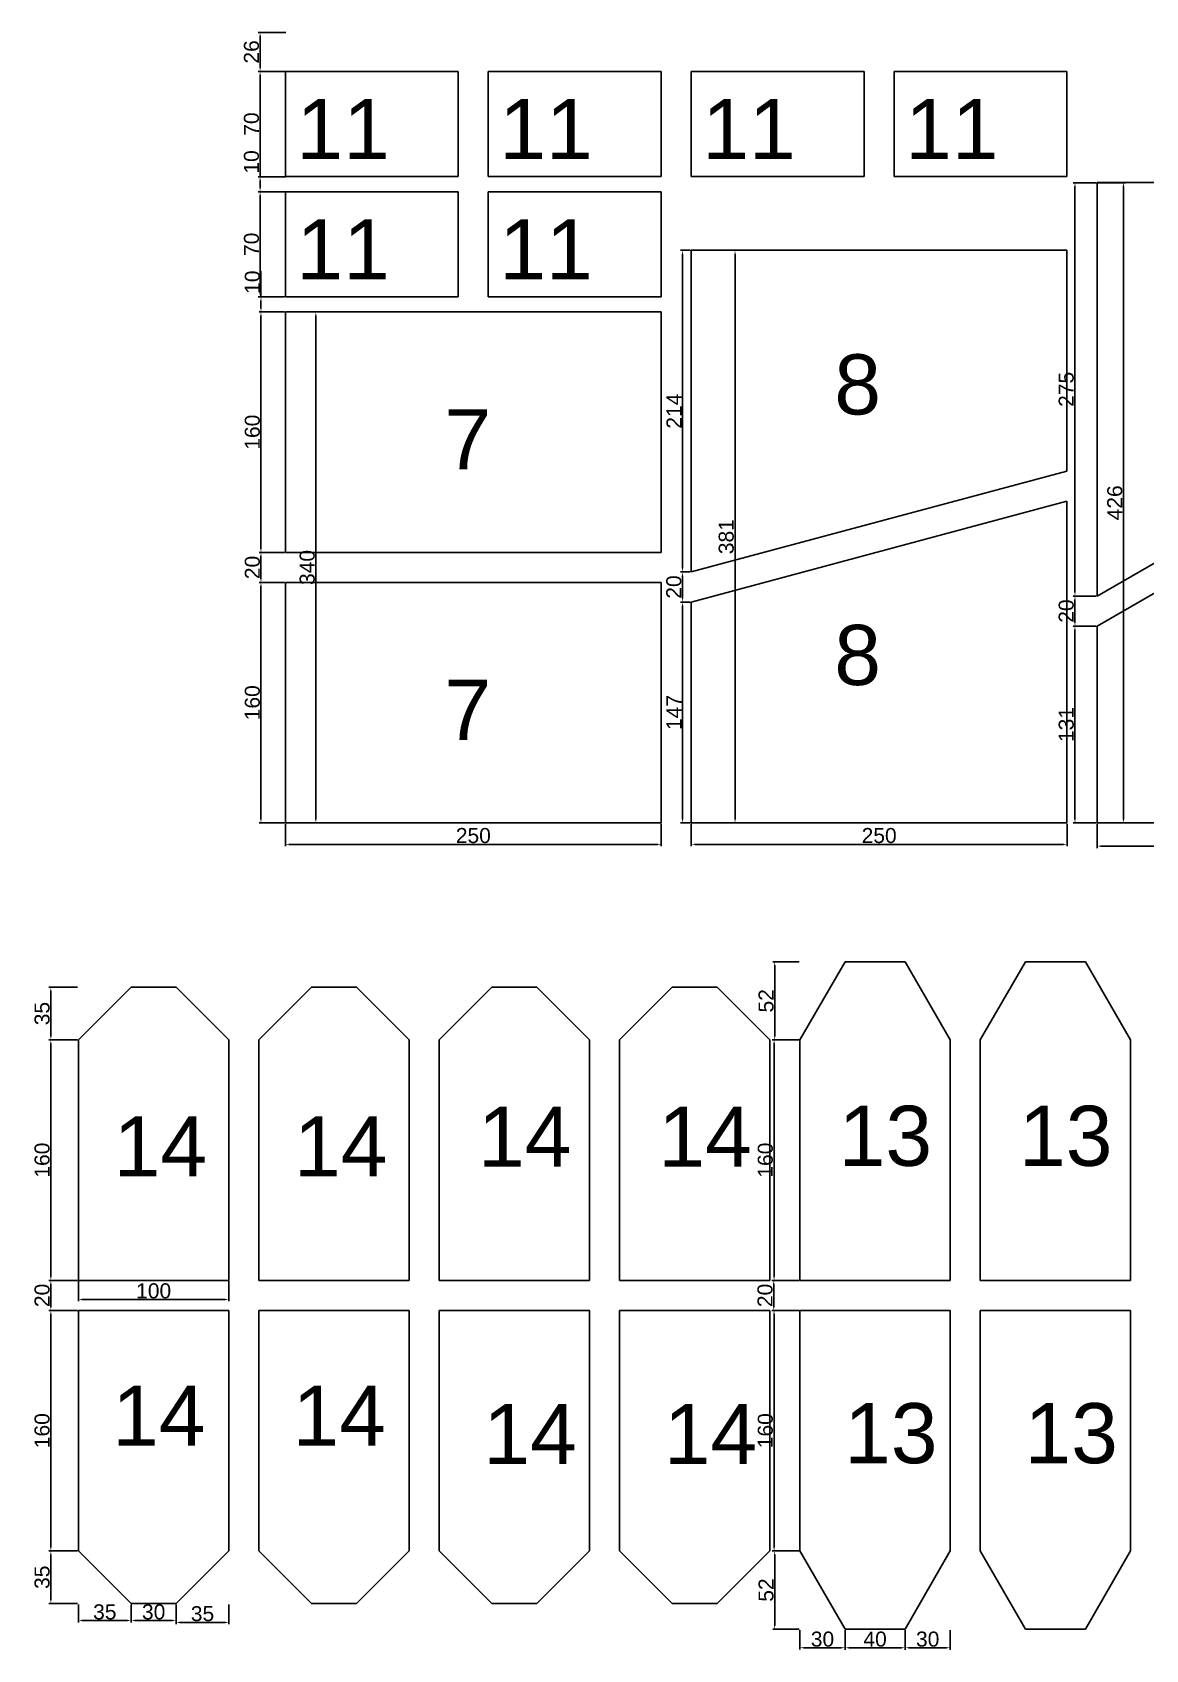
# Model space of a CAD drawing. Header units: millimetres. Extents: x -4275 to 17266, y -15886 to 5463.
# Drawn here: x 6167 to 6907, y -4455 to -3379 of the extents above; entities that cross this region are included whole.
import ezdxf

# ---------------------------------------------------------------- set-up
doc = ezdxf.new("R2010")
doc.units = ezdxf.units.MM
doc.layers.add('尺寸标注', color=6, linetype='Continuous')
doc.layers.add('标号', color=4, linetype='Continuous')
doc.styles.get("Standard").update_dxf_attribs({"font": 'arial.ttf'})
doc.dimstyles.new('ISO-25-JHF', dxfattribs={"dimtxt": 10, "dimasz": 2.5, "dimexe": 1.25, "dimexo": 0.625, "dimtad": 1, "dimtxsty": 'Standard', "dimcen": 2.5, "dimadec": 0, "dimazin": 0, "dimtfac": 1, "dimtmove": 0, "dimatfit": 3, "dimfxl": 1, "dimarcsym": 0})

# ---------------------------------------------------------------- blocks, each defined once
blk = doc.blocks.new('*D167')
at = {"layer": 'Defpoints', "color": 0, "transparency": 16777216}
for p in [(6335.1, -3904.8), (6585.1, -3904.8), (6585.1, -3919)]:
    blk.add_point(p, dxfattribs=at)
at = {"layer": '尺寸标注', "color": 0, "lineweight": -2, "transparency": 16777216}
for p, q in [((6335.1, -3905.4), (6335.1, -3920.2)), ((6585.1, -3905.4), (6585.1, -3920.2)), ((6337.6, -3919), (6582.6, -3919))]:
    blk.add_line(p, q, dxfattribs=at)
at = {"layer": '尺寸标注', "color": 0, "transparency": 16777216}
for points in [[(6337.6, -3918.6), (6337.6, -3919.4), (6335.1, -3919)], [(6582.6, -3918.6), (6582.6, -3919.4), (6585.1, -3919)]]:
    blk.add_solid(points, dxfattribs=at)
at = {"layer": '尺寸标注', "color": 0, "transparency": 16777216, "insert": (6460.1, -3913.2), "char_height": 10, "attachment_point": 5}
blk.add_mtext('250', dxfattribs=at)
blk = doc.blocks.new('*D168')
at = {"layer": 'Defpoints', "color": 0, "transparency": 16777216}
for p in [(6318.8, -3744.8), (6335.1, -3744.8), (6335.1, -3904.8)]:
    blk.add_point(p, dxfattribs=at)
at = {"layer": '尺寸标注', "color": 0, "lineweight": -2, "transparency": 16777216}
for p, q in [((6334.4, -3744.8), (6317.6, -3744.8)), ((6318.8, -3902.3), (6318.8, -3747.3)), ((6334.4, -3904.8), (6317.6, -3904.8))]:
    blk.add_line(p, q, dxfattribs=at)
at = {"layer": '尺寸标注', "color": 0, "transparency": 16777216}
for points in [[(6318.4, -3747.3), (6319.2, -3747.3), (6318.8, -3744.8)], [(6318.4, -3902.3), (6319.2, -3902.3), (6318.8, -3904.8)]]:
    blk.add_solid(points, dxfattribs=at)
at = {"layer": '尺寸标注', "color": 0, "transparency": 16777216, "insert": (6313.1, -3824.8), "char_height": 10, "attachment_point": 5, "rotation": 90}
blk.add_mtext('160', dxfattribs=at)
blk = doc.blocks.new('*D169')
at = {"layer": 'Defpoints', "color": 0, "transparency": 16777216}
for p in [(6318.8, -3724.8), (6335.1, -3724.8), (6335.1, -3744.8)]:
    blk.add_point(p, dxfattribs=at)
at = {"layer": '尺寸标注', "color": 0, "lineweight": -2, "transparency": 16777216}
for p, q in [((6334.4, -3724.8), (6317.6, -3724.8)), ((6318.8, -3742.3), (6318.8, -3727.3)), ((6334.4, -3744.8), (6317.6, -3744.8))]:
    blk.add_line(p, q, dxfattribs=at)
at = {"layer": '尺寸标注', "color": 0, "transparency": 16777216}
for points in [[(6318.4, -3727.3), (6319.2, -3727.3), (6318.8, -3724.8)], [(6318.4, -3742.3), (6319.2, -3742.3), (6318.8, -3744.8)]]:
    blk.add_solid(points, dxfattribs=at)
at = {"layer": '尺寸标注', "color": 0, "transparency": 16777216, "insert": (6313.1, -3734.8), "char_height": 10, "attachment_point": 5, "rotation": 90}
blk.add_mtext('20', dxfattribs=at)
blk = doc.blocks.new('*D170')
at = {"layer": 'Defpoints', "color": 0, "transparency": 16777216}
for p in [(6318.8, -3564.8), (6335.1, -3564.8), (6335.1, -3724.8)]:
    blk.add_point(p, dxfattribs=at)
at = {"layer": '尺寸标注', "color": 0, "lineweight": -2, "transparency": 16777216}
for p, q in [((6334.4, -3564.8), (6317.6, -3564.8)), ((6318.8, -3722.3), (6318.8, -3567.3)), ((6334.4, -3724.8), (6317.6, -3724.8))]:
    blk.add_line(p, q, dxfattribs=at)
at = {"layer": '尺寸标注', "color": 0, "transparency": 16777216}
for points in [[(6318.4, -3567.3), (6319.2, -3567.3), (6318.8, -3564.8)], [(6318.4, -3722.3), (6319.2, -3722.3), (6318.8, -3724.8)]]:
    blk.add_solid(points, dxfattribs=at)
at = {"layer": '尺寸标注', "color": 0, "transparency": 16777216, "insert": (6313.1, -3644.8), "char_height": 10, "attachment_point": 5, "rotation": 90}
blk.add_mtext('160', dxfattribs=at)
blk = doc.blocks.new('*D171')
at = {"layer": 'Defpoints', "color": 0, "transparency": 16777216}
for p in [(6605.1, -3904.8), (6855.1, -3904.8), (6855.1, -3919)]:
    blk.add_point(p, dxfattribs=at)
at = {"layer": '尺寸标注', "color": 0, "lineweight": -2, "transparency": 16777216}
for p, q in [((6605.1, -3905.4), (6605.1, -3920.2)), ((6855.1, -3905.4), (6855.1, -3920.2)), ((6607.6, -3919), (6852.6, -3919))]:
    blk.add_line(p, q, dxfattribs=at)
at = {"layer": '尺寸标注', "color": 0, "transparency": 16777216}
for points in [[(6607.6, -3918.6), (6607.6, -3919.4), (6605.1, -3919)], [(6852.6, -3918.6), (6852.6, -3919.4), (6855.1, -3919)]]:
    blk.add_solid(points, dxfattribs=at)
at = {"layer": '尺寸标注', "color": 0, "transparency": 16777216, "insert": (6730.1, -3913.2), "char_height": 10, "attachment_point": 5}
blk.add_mtext('250', dxfattribs=at)
blk = doc.blocks.new('*D172')
at = {"layer": 'Defpoints', "color": 0, "transparency": 16777216}
for p in [(6599.2, -3757.8), (6605.1, -3757.8), (6605.1, -3904.8)]:
    blk.add_point(p, dxfattribs=at)
at = {"layer": '尺寸标注', "color": 0, "lineweight": -2, "transparency": 16777216}
for p, q in [((6604.4, -3757.8), (6598, -3757.8)), ((6599.2, -3902.3), (6599.2, -3760.3)), ((6604.4, -3904.8), (6598, -3904.8))]:
    blk.add_line(p, q, dxfattribs=at)
at = {"layer": '尺寸标注', "color": 0, "transparency": 16777216}
for points in [[(6598.8, -3760.3), (6599.6, -3760.3), (6599.2, -3757.8)], [(6598.8, -3902.3), (6599.6, -3902.3), (6599.2, -3904.8)]]:
    blk.add_solid(points, dxfattribs=at)
at = {"layer": '尺寸标注', "color": 0, "transparency": 16777216, "insert": (6593.6, -3831.3), "char_height": 10, "attachment_point": 5, "rotation": 90}
blk.add_mtext('147', dxfattribs=at)
blk = doc.blocks.new('*D173')
at = {"layer": 'Defpoints', "color": 0, "transparency": 16777216}
for p in [(6599.2, -3737.8), (6605.1, -3737.8), (6605.1, -3757.8)]:
    blk.add_point(p, dxfattribs=at)
at = {"layer": '尺寸标注', "color": 0, "lineweight": -2, "transparency": 16777216}
for p, q in [((6604.4, -3737.8), (6598, -3737.8)), ((6599.2, -3755.3), (6599.2, -3740.3)), ((6604.4, -3757.8), (6598, -3757.8))]:
    blk.add_line(p, q, dxfattribs=at)
at = {"layer": '尺寸标注', "color": 0, "transparency": 16777216}
for points in [[(6598.8, -3740.3), (6599.6, -3740.3), (6599.2, -3737.8)], [(6598.8, -3755.3), (6599.6, -3755.3), (6599.2, -3757.8)]]:
    blk.add_solid(points, dxfattribs=at)
at = {"layer": '尺寸标注', "color": 0, "transparency": 16777216, "insert": (6593.5, -3747.8), "char_height": 10, "attachment_point": 5, "rotation": 90}
blk.add_mtext('20', dxfattribs=at)
blk = doc.blocks.new('*D174')
at = {"layer": 'Defpoints', "color": 0, "transparency": 16777216}
for p in [(6599.2, -3523.8), (6605.1, -3523.8), (6605.1, -3737.8)]:
    blk.add_point(p, dxfattribs=at)
at = {"layer": '尺寸标注', "color": 0, "lineweight": -2, "transparency": 16777216}
for p, q in [((6604.4, -3523.8), (6598, -3523.8)), ((6599.2, -3735.3), (6599.2, -3526.3)), ((6604.4, -3737.8), (6598, -3737.8))]:
    blk.add_line(p, q, dxfattribs=at)
at = {"layer": '尺寸标注', "color": 0, "transparency": 16777216}
for points in [[(6598.8, -3526.3), (6599.6, -3526.3), (6599.2, -3523.8)], [(6598.8, -3735.3), (6599.6, -3735.3), (6599.2, -3737.8)]]:
    blk.add_solid(points, dxfattribs=at)
at = {"layer": '尺寸标注', "color": 0, "transparency": 16777216, "insert": (6593.6, -3630.8), "char_height": 10, "attachment_point": 5, "rotation": 90}
blk.add_mtext('214', dxfattribs=at)
blk = doc.blocks.new('*D175')
at = {"layer": 'Defpoints', "color": 0, "transparency": 16777216}
for p in [(6875.1, -3904.8), (7125.1, -3904.8), (6875.1, -3920.2)]:
    blk.add_point(p, dxfattribs=at)
at = {"layer": '尺寸标注', "color": 0, "lineweight": -2, "transparency": 16777216}
for p, q in [((6875.1, -3905.4), (6875.1, -3921.5)), ((7125.1, -3905.4), (7125.1, -3921.5)), ((7122.6, -3920.2), (6877.6, -3920.2))]:
    blk.add_line(p, q, dxfattribs=at)
at = {"layer": '尺寸标注', "color": 0, "transparency": 16777216}
for points in [[(6877.6, -3919.8), (6877.6, -3920.6), (6875.1, -3920.2)], [(7122.6, -3919.8), (7122.6, -3920.6), (7125.1, -3920.2)]]:
    blk.add_solid(points, dxfattribs=at)
at = {"layer": '尺寸标注', "color": 0, "transparency": 16777216, "insert": (7000.1, -3914.5), "char_height": 10, "attachment_point": 5}
blk.add_mtext('250', dxfattribs=at)
blk = doc.blocks.new('*D176')
at = {"layer": 'Defpoints', "color": 0, "transparency": 16777216}
for p in [(6860.4, -3773.8), (6875.1, -3773.8), (6875.1, -3904.8)]:
    blk.add_point(p, dxfattribs=at)
at = {"layer": '尺寸标注', "color": 0, "lineweight": -2, "transparency": 16777216}
for p, q in [((6874.4, -3773.8), (6859.1, -3773.8)), ((6860.4, -3902.3), (6860.4, -3776.3)), ((6874.4, -3904.8), (6859.1, -3904.8))]:
    blk.add_line(p, q, dxfattribs=at)
at = {"layer": '尺寸标注', "color": 0, "transparency": 16777216}
for points in [[(6860, -3776.3), (6860.8, -3776.3), (6860.4, -3773.8)], [(6860, -3902.3), (6860.8, -3902.3), (6860.4, -3904.8)]]:
    blk.add_solid(points, dxfattribs=at)
at = {"layer": '尺寸标注', "color": 0, "transparency": 16777216, "insert": (6854.6, -3839.3), "char_height": 10, "attachment_point": 5, "rotation": 90}
blk.add_mtext('131', dxfattribs=at)
blk = doc.blocks.new('*D177')
at = {"layer": 'Defpoints', "color": 0, "transparency": 16777216}
for p in [(6860.4, -3753.8), (6875.1, -3753.8), (6875.1, -3773.8)]:
    blk.add_point(p, dxfattribs=at)
at = {"layer": '尺寸标注', "color": 0, "lineweight": -2, "transparency": 16777216}
for p, q in [((6874.4, -3753.8), (6859.1, -3753.8)), ((6860.4, -3771.3), (6860.4, -3756.3)), ((6874.4, -3773.8), (6859.1, -3773.8))]:
    blk.add_line(p, q, dxfattribs=at)
at = {"layer": '尺寸标注', "color": 0, "transparency": 16777216}
for points in [[(6860, -3756.3), (6860.8, -3756.3), (6860.4, -3753.8)], [(6860, -3771.3), (6860.8, -3771.3), (6860.4, -3773.8)]]:
    blk.add_solid(points, dxfattribs=at)
at = {"layer": '尺寸标注', "color": 0, "transparency": 16777216, "insert": (6854.6, -3763.8), "char_height": 10, "attachment_point": 5, "rotation": 90}
blk.add_mtext('20', dxfattribs=at)
blk = doc.blocks.new('*D178')
at = {"layer": 'Defpoints', "color": 0, "transparency": 16777216}
for p in [(6860.4, -3478.8), (6875.1, -3478.8), (6875.1, -3753.8)]:
    blk.add_point(p, dxfattribs=at)
at = {"layer": '尺寸标注', "color": 0, "lineweight": -2, "transparency": 16777216}
for p, q in [((6874.4, -3478.8), (6859.1, -3478.8)), ((6860.4, -3751.3), (6860.4, -3481.3)), ((6874.4, -3753.8), (6859.1, -3753.8))]:
    blk.add_line(p, q, dxfattribs=at)
at = {"layer": '尺寸标注', "color": 0, "transparency": 16777216}
for points in [[(6860, -3481.3), (6860.8, -3481.3), (6860.4, -3478.8)], [(6860, -3751.3), (6860.8, -3751.3), (6860.4, -3753.8)]]:
    blk.add_solid(points, dxfattribs=at)
at = {"layer": '尺寸标注', "color": 0, "transparency": 16777216, "insert": (6854.6, -3616.3), "char_height": 10, "attachment_point": 5, "rotation": 90}
blk.add_mtext('275', dxfattribs=at)
blk = doc.blocks.new('*D183')
at = {"layer": 'Defpoints', "color": 0, "transparency": 16777216}
for p in [(6197.4, -4209.1), (6297.4, -4209.1), (6197.4, -4221.8)]:
    blk.add_point(p, dxfattribs=at)
at = {"layer": '尺寸标注', "color": 0, "lineweight": -2, "transparency": 16777216}
for p, q in [((6197.4, -4209.7), (6197.4, -4223)), ((6297.4, -4209.7), (6297.4, -4223)), ((6294.9, -4221.8), (6199.9, -4221.8))]:
    blk.add_line(p, q, dxfattribs=at)
at = {"layer": '尺寸标注', "color": 0, "transparency": 16777216}
for points in [[(6199.9, -4221.4), (6199.9, -4222.2), (6197.4, -4221.8)], [(6294.9, -4221.4), (6294.9, -4222.2), (6297.4, -4221.8)]]:
    blk.add_solid(points, dxfattribs=at)
at = {"layer": '尺寸标注', "color": 0, "transparency": 16777216, "insert": (6247.4, -4216.1), "char_height": 10, "attachment_point": 5}
blk.add_mtext('100', dxfattribs=at)
blk = doc.blocks.new('*D184')
at = {"layer": 'Defpoints', "color": 0, "transparency": 16777216}
for p in [(6179, -4049.1), (6197.4, -4049.1), (6197.4, -4209.1)]:
    blk.add_point(p, dxfattribs=at)
at = {"layer": '尺寸标注', "color": 0, "lineweight": -2, "transparency": 16777216}
for p, q in [((6196.8, -4049.1), (6177.7, -4049.1)), ((6179, -4206.6), (6179, -4051.6)), ((6196.8, -4209.1), (6177.7, -4209.1))]:
    blk.add_line(p, q, dxfattribs=at)
at = {"layer": '尺寸标注', "color": 0, "transparency": 16777216}
for points in [[(6178.6, -4051.6), (6179.4, -4051.6), (6179, -4049.1)], [(6178.6, -4206.6), (6179.4, -4206.6), (6179, -4209.1)]]:
    blk.add_solid(points, dxfattribs=at)
at = {"layer": '尺寸标注', "color": 0, "transparency": 16777216, "insert": (6173.2, -4129.1), "char_height": 10, "attachment_point": 5, "rotation": 90}
blk.add_mtext('160', dxfattribs=at)
blk = doc.blocks.new('*D140')
at = {"layer": 'Defpoints', "color": 0, "transparency": 16777216}
for p in [(6179, -4014.1), (6197.4, -4014.1), (6197.4, -4049.1)]:
    blk.add_point(p, dxfattribs=at)
at = {"layer": '尺寸标注', "color": 0, "lineweight": -2, "transparency": 16777216}
for p, q in [((6196.8, -4014.1), (6177.7, -4014.1)), ((6179, -4046.6), (6179, -4016.6)), ((6196.8, -4049.1), (6177.7, -4049.1))]:
    blk.add_line(p, q, dxfattribs=at)
at = {"layer": '尺寸标注', "color": 0, "transparency": 16777216}
for points in [[(6178.6, -4016.6), (6179.4, -4016.6), (6179, -4014.1)], [(6178.6, -4046.6), (6179.4, -4046.6), (6179, -4049.1)]]:
    blk.add_solid(points, dxfattribs=at)
at = {"layer": '尺寸标注', "color": 0, "transparency": 16777216, "insert": (6173.2, -4031.6), "char_height": 10, "attachment_point": 5, "rotation": 90}
blk.add_mtext('35', dxfattribs=at)
blk = doc.blocks.new('*D185')
at = {"layer": 'Defpoints', "color": 0, "transparency": 16777216}
for p in [(6660.2, -4049.1), (6677.4, -4049.1), (6677.4, -4209.1)]:
    blk.add_point(p, dxfattribs=at)
at = {"layer": '尺寸标注', "color": 0, "lineweight": -2, "transparency": 16777216}
for p, q in [((6676.8, -4049.1), (6658.9, -4049.1)), ((6660.2, -4206.6), (6660.2, -4051.6)), ((6676.8, -4209.1), (6658.9, -4209.1))]:
    blk.add_line(p, q, dxfattribs=at)
at = {"layer": '尺寸标注', "color": 0, "transparency": 16777216}
for points in [[(6659.7, -4051.6), (6660.6, -4051.6), (6660.2, -4049.1)], [(6659.7, -4206.6), (6660.6, -4206.6), (6660.2, -4209.1)]]:
    blk.add_solid(points, dxfattribs=at)
at = {"layer": '尺寸标注', "color": 0, "transparency": 16777216, "insert": (6654.4, -4129.1), "char_height": 10, "attachment_point": 5, "rotation": 90}
blk.add_mtext('160', dxfattribs=at)
blk = doc.blocks.new('*D141')
at = {"layer": 'Defpoints', "color": 0, "transparency": 16777216}
for p in [(6660.6, -3997.1), (6677.4, -3997.1), (6677.4, -4049.1)]:
    blk.add_point(p, dxfattribs=at)
at = {"layer": '尺寸标注', "color": 0, "lineweight": -2, "transparency": 16777216}
for p, q in [((6676.8, -3997.1), (6659.3, -3997.1)), ((6660.6, -4046.6), (6660.6, -3999.6)), ((6676.8, -4049.1), (6659.3, -4049.1))]:
    blk.add_line(p, q, dxfattribs=at)
at = {"layer": '尺寸标注', "color": 0, "transparency": 16777216}
for points in [[(6660.2, -3999.6), (6661, -3999.6), (6660.6, -3997.1)], [(6660.2, -4046.6), (6661, -4046.6), (6660.6, -4049.1)]]:
    blk.add_solid(points, dxfattribs=at)
at = {"layer": '尺寸标注', "color": 0, "transparency": 16777216, "insert": (6654.9, -4023.1), "char_height": 10, "attachment_point": 5, "rotation": 90}
blk.add_mtext('52', dxfattribs=at)
blk = doc.blocks.new('*D187')
at = {"layer": 'Defpoints', "color": 0, "transparency": 16777216}
for p in [(6197.4, -4229.1), (6179, -4389.1), (6197.4, -4389.1)]:
    blk.add_point(p, dxfattribs=at)
at = {"layer": '尺寸标注', "color": 0, "lineweight": -2, "transparency": 16777216}
for p, q in [((6196.8, -4229.1), (6177.7, -4229.1)), ((6179, -4231.6), (6179, -4386.6)), ((6196.8, -4389.1), (6177.7, -4389.1))]:
    blk.add_line(p, q, dxfattribs=at)
at = {"layer": '尺寸标注', "color": 0, "transparency": 16777216}
for points in [[(6178.6, -4231.6), (6179.4, -4231.6), (6179, -4229.1)], [(6178.6, -4386.6), (6179.4, -4386.6), (6179, -4389.1)]]:
    blk.add_solid(points, dxfattribs=at)
at = {"layer": '尺寸标注', "color": 0, "transparency": 16777216, "insert": (6173.2, -4309.1), "char_height": 10, "attachment_point": 5, "rotation": 90}
blk.add_mtext('160', dxfattribs=at)
blk = doc.blocks.new('*D143')
at = {"layer": 'Defpoints', "color": 0, "transparency": 16777216}
for p in [(6197.4, -4389.1), (6179, -4424.1), (6197.4, -4424.1)]:
    blk.add_point(p, dxfattribs=at)
at = {"layer": '尺寸标注', "color": 0, "lineweight": -2, "transparency": 16777216}
for p, q in [((6196.8, -4389.1), (6177.7, -4389.1)), ((6179, -4391.6), (6179, -4421.6)), ((6196.8, -4424.1), (6177.7, -4424.1))]:
    blk.add_line(p, q, dxfattribs=at)
at = {"layer": '尺寸标注', "color": 0, "transparency": 16777216}
for points in [[(6178.6, -4391.6), (6179.4, -4391.6), (6179, -4389.1)], [(6178.6, -4421.6), (6179.4, -4421.6), (6179, -4424.1)]]:
    blk.add_solid(points, dxfattribs=at)
at = {"layer": '尺寸标注', "color": 0, "transparency": 16777216, "insert": (6173.2, -4406.6), "char_height": 10, "attachment_point": 5, "rotation": 90}
blk.add_mtext('35', dxfattribs=at)
blk = doc.blocks.new('*D188')
at = {"layer": 'Defpoints', "color": 0, "transparency": 16777216}
for p in [(6197.4, -4424.1), (6232.4, -4424.1), (6232.4, -4435.4)]:
    blk.add_point(p, dxfattribs=at)
at = {"layer": '尺寸标注', "color": 0, "lineweight": -2, "transparency": 16777216}
for p, q in [((6197.4, -4424.7), (6197.4, -4436.7)), ((6232.4, -4424.7), (6232.4, -4436.7)), ((6199.9, -4435.4), (6229.9, -4435.4))]:
    blk.add_line(p, q, dxfattribs=at)
at = {"layer": '尺寸标注', "color": 0, "transparency": 16777216}
for points in [[(6199.9, -4435), (6199.9, -4435.8), (6197.4, -4435.4)], [(6229.9, -4435), (6229.9, -4435.8), (6232.4, -4435.4)]]:
    blk.add_solid(points, dxfattribs=at)
at = {"layer": '尺寸标注', "color": 0, "transparency": 16777216, "insert": (6214.9, -4429.7), "char_height": 10, "attachment_point": 5}
blk.add_mtext('35', dxfattribs=at)
blk = doc.blocks.new('*D189')
at = {"layer": 'Defpoints', "color": 0, "transparency": 16777216}
for p in [(6232.4, -4424.1), (6262.4, -4424.1), (6262.4, -4435.4)]:
    blk.add_point(p, dxfattribs=at)
at = {"layer": '尺寸标注', "color": 0, "lineweight": -2, "transparency": 16777216}
for p, q in [((6232.4, -4424.7), (6232.4, -4436.7)), ((6262.4, -4424.7), (6262.4, -4436.7)), ((6234.9, -4435.4), (6259.9, -4435.4))]:
    blk.add_line(p, q, dxfattribs=at)
at = {"layer": '尺寸标注', "color": 0, "transparency": 16777216}
for points in [[(6234.9, -4435), (6234.9, -4435.8), (6232.4, -4435.4)], [(6259.9, -4435), (6259.9, -4435.8), (6262.4, -4435.4)]]:
    blk.add_solid(points, dxfattribs=at)
at = {"layer": '尺寸标注', "color": 0, "transparency": 16777216, "insert": (6247.4, -4429.7), "char_height": 10, "attachment_point": 5}
blk.add_mtext('30', dxfattribs=at)
blk = doc.blocks.new('*D144')
at = {"layer": 'Defpoints', "color": 0, "transparency": 16777216}
for p in [(6262.4, -4424.1), (6297.4, -4424.1), (6297.4, -4436.7)]:
    blk.add_point(p, dxfattribs=at)
at = {"layer": '尺寸标注', "color": 0, "lineweight": -2, "transparency": 16777216}
for p, q in [((6262.4, -4424.7), (6262.4, -4437.9)), ((6297.4, -4424.7), (6297.4, -4437.9)), ((6264.9, -4436.7), (6294.9, -4436.7))]:
    blk.add_line(p, q, dxfattribs=at)
at = {"layer": '尺寸标注', "color": 0, "transparency": 16777216}
for points in [[(6264.9, -4436.2), (6264.9, -4437.1), (6262.4, -4436.7)], [(6294.9, -4436.2), (6294.9, -4437.1), (6297.4, -4436.7)]]:
    blk.add_solid(points, dxfattribs=at)
at = {"layer": '尺寸标注', "color": 0, "transparency": 16777216, "insert": (6279.9, -4430.9), "char_height": 10, "attachment_point": 5}
blk.add_mtext('35', dxfattribs=at)
blk = doc.blocks.new('*D190')
at = {"layer": 'Defpoints', "color": 0, "transparency": 16777216}
for p in [(6677.4, -4229.1), (6660.2, -4389.1), (6677.4, -4389.1)]:
    blk.add_point(p, dxfattribs=at)
at = {"layer": '尺寸标注', "color": 0, "lineweight": -2, "transparency": 16777216}
for p, q in [((6676.8, -4229.1), (6658.9, -4229.1)), ((6660.2, -4231.6), (6660.2, -4386.6)), ((6676.8, -4389.1), (6658.9, -4389.1))]:
    blk.add_line(p, q, dxfattribs=at)
at = {"layer": '尺寸标注', "color": 0, "transparency": 16777216}
for points in [[(6659.7, -4231.6), (6660.6, -4231.6), (6660.2, -4229.1)], [(6659.7, -4386.6), (6660.6, -4386.6), (6660.2, -4389.1)]]:
    blk.add_solid(points, dxfattribs=at)
at = {"layer": '尺寸标注', "color": 0, "transparency": 16777216, "insert": (6654.4, -4309.1), "char_height": 10, "attachment_point": 5, "rotation": 90}
blk.add_mtext('160', dxfattribs=at)
blk = doc.blocks.new('*D145')
at = {"layer": 'Defpoints', "color": 0, "transparency": 16777216}
for p in [(6677.4, -4389.1), (6660.6, -4441.1), (6677.4, -4441.1)]:
    blk.add_point(p, dxfattribs=at)
at = {"layer": '尺寸标注', "color": 0, "lineweight": -2, "transparency": 16777216}
for p, q in [((6676.8, -4389.1), (6659.3, -4389.1)), ((6660.6, -4391.6), (6660.6, -4438.6)), ((6676.8, -4441.1), (6659.3, -4441.1))]:
    blk.add_line(p, q, dxfattribs=at)
at = {"layer": '尺寸标注', "color": 0, "transparency": 16777216}
for points in [[(6660.2, -4391.6), (6661, -4391.6), (6660.6, -4389.1)], [(6660.2, -4438.6), (6661, -4438.6), (6660.6, -4441.1)]]:
    blk.add_solid(points, dxfattribs=at)
at = {"layer": '尺寸标注', "color": 0, "transparency": 16777216, "insert": (6654.9, -4415.1), "char_height": 10, "attachment_point": 5, "rotation": 90}
blk.add_mtext('52', dxfattribs=at)
blk = doc.blocks.new('*D191')
at = {"layer": 'Defpoints', "color": 0, "transparency": 16777216}
for p in [(6677.4, -4441.1), (6707.4, -4441.1), (6707.4, -4453.5)]:
    blk.add_point(p, dxfattribs=at)
at = {"layer": '尺寸标注', "color": 0, "lineweight": -2, "transparency": 16777216}
for p, q in [((6677.4, -4441.7), (6677.4, -4454.7)), ((6707.4, -4441.7), (6707.4, -4454.7)), ((6679.9, -4453.5), (6704.9, -4453.5))]:
    blk.add_line(p, q, dxfattribs=at)
at = {"layer": '尺寸标注', "color": 0, "transparency": 16777216}
for points in [[(6679.9, -4453.1), (6679.9, -4453.9), (6677.4, -4453.5)], [(6704.9, -4453.1), (6704.9, -4453.9), (6707.4, -4453.5)]]:
    blk.add_solid(points, dxfattribs=at)
at = {"layer": '尺寸标注', "color": 0, "transparency": 16777216, "insert": (6692.4, -4447.8), "char_height": 10, "attachment_point": 5}
blk.add_mtext('30', dxfattribs=at)
blk = doc.blocks.new('*D192')
at = {"layer": 'Defpoints', "color": 0, "transparency": 16777216}
for p in [(6707.4, -4441.1), (6747.4, -4441.1), (6747.4, -4453.5)]:
    blk.add_point(p, dxfattribs=at)
at = {"layer": '尺寸标注', "color": 0, "lineweight": -2, "transparency": 16777216}
for p, q in [((6707.4, -4441.7), (6707.4, -4454.8)), ((6747.4, -4441.7), (6747.4, -4454.8)), ((6709.9, -4453.5), (6744.9, -4453.5))]:
    blk.add_line(p, q, dxfattribs=at)
at = {"layer": '尺寸标注', "color": 0, "transparency": 16777216}
for points in [[(6709.9, -4453.1), (6709.9, -4453.9), (6707.4, -4453.5)], [(6744.9, -4453.1), (6744.9, -4453.9), (6747.4, -4453.5)]]:
    blk.add_solid(points, dxfattribs=at)
at = {"layer": '尺寸标注', "color": 0, "transparency": 16777216, "insert": (6727.4, -4447.8), "char_height": 10, "attachment_point": 5}
blk.add_mtext('40', dxfattribs=at)
blk = doc.blocks.new('*D146')
at = {"layer": 'Defpoints', "color": 0, "transparency": 16777216}
for p in [(6747.4, -4441.1), (6777.4, -4441.1), (6777.4, -4453.5)]:
    blk.add_point(p, dxfattribs=at)
at = {"layer": '尺寸标注', "color": 0, "lineweight": -2, "transparency": 16777216}
for p, q in [((6747.4, -4441.7), (6747.4, -4454.8)), ((6777.4, -4441.7), (6777.4, -4454.8)), ((6749.9, -4453.5), (6774.9, -4453.5))]:
    blk.add_line(p, q, dxfattribs=at)
at = {"layer": '尺寸标注', "color": 0, "transparency": 16777216}
for points in [[(6749.9, -4453.1), (6749.9, -4453.9), (6747.4, -4453.5)], [(6774.9, -4453.1), (6774.9, -4453.9), (6777.4, -4453.5)]]:
    blk.add_solid(points, dxfattribs=at)
at = {"layer": '尺寸标注', "color": 0, "transparency": 16777216, "insert": (6762.4, -4447.8), "char_height": 10, "attachment_point": 5}
blk.add_mtext('30', dxfattribs=at)
blk = doc.blocks.new('*D149')
at = {"layer": 'Defpoints', "color": 0, "transparency": 16777216}
for p in [(6197.4, -4209.1), (6179, -4229.1), (6197.4, -4229.1)]:
    blk.add_point(p, dxfattribs=at)
at = {"layer": '尺寸标注', "color": 0, "lineweight": -2, "transparency": 16777216}
for p, q in [((6196.8, -4209.1), (6177.7, -4209.1)), ((6179, -4211.6), (6179, -4226.6)), ((6196.8, -4229.1), (6177.7, -4229.1))]:
    blk.add_line(p, q, dxfattribs=at)
at = {"layer": '尺寸标注', "color": 0, "transparency": 16777216}
for points in [[(6178.6, -4211.6), (6179.4, -4211.6), (6179, -4209.1)], [(6178.6, -4226.6), (6179.4, -4226.6), (6179, -4229.1)]]:
    blk.add_solid(points, dxfattribs=at)
at = {"layer": '尺寸标注', "color": 0, "transparency": 16777216, "insert": (6173.2, -4219.1), "char_height": 10, "attachment_point": 5, "rotation": 90}
blk.add_mtext('20', dxfattribs=at)
blk = doc.blocks.new('*D150')
at = {"layer": 'Defpoints', "color": 0, "transparency": 16777216}
for p in [(6677.4, -4209.1), (6660, -4229.1), (6677.4, -4229.1)]:
    blk.add_point(p, dxfattribs=at)
at = {"layer": '尺寸标注', "color": 0, "lineweight": -2, "transparency": 16777216}
for p, q in [((6676.8, -4209.1), (6658.7, -4209.1)), ((6660, -4211.6), (6660, -4226.6)), ((6676.8, -4229.1), (6658.7, -4229.1))]:
    blk.add_line(p, q, dxfattribs=at)
at = {"layer": '尺寸标注', "color": 0, "transparency": 16777216}
for points in [[(6659.5, -4211.6), (6660.4, -4211.6), (6660, -4209.1)], [(6659.5, -4226.6), (6660.4, -4226.6), (6660, -4229.1)]]:
    blk.add_solid(points, dxfattribs=at)
at = {"layer": '尺寸标注', "color": 0, "transparency": 16777216, "insert": (6654.2, -4219.1), "char_height": 10, "attachment_point": 5, "rotation": 90}
blk.add_mtext('20', dxfattribs=at)
blk = doc.blocks.new('*D152')
at = {"layer": 'Defpoints', "color": 0, "transparency": 16777216}
for p in [(6875.1, -3478.8), (6875.1, -3904.8), (6892.6, -3904.8)]:
    blk.add_point(p, dxfattribs=at)
at = {"layer": '尺寸标注', "color": 0, "lineweight": -2, "transparency": 16777216}
for p, q in [((6875.7, -3478.8), (6893.9, -3478.8)), ((6892.6, -3481.3), (6892.6, -3902.3)), ((6875.7, -3904.8), (6893.9, -3904.8))]:
    blk.add_line(p, q, dxfattribs=at)
at = {"layer": '尺寸标注', "color": 0, "transparency": 16777216}
for points in [[(6892.2, -3481.3), (6893.1, -3481.3), (6892.6, -3478.8)], [(6892.2, -3902.3), (6893.1, -3902.3), (6892.6, -3904.8)]]:
    blk.add_solid(points, dxfattribs=at)
at = {"layer": '尺寸标注', "color": 0, "transparency": 16777216, "insert": (6886.9, -3691.8), "char_height": 10, "attachment_point": 5, "rotation": 90}
blk.add_mtext('426', dxfattribs=at)
blk = doc.blocks.new('*D153')
at = {"layer": 'Defpoints', "color": 0, "transparency": 16777216}
for p in [(6605.1, -3523.8), (6634.2, -3523.8), (6605.1, -3904.8)]:
    blk.add_point(p, dxfattribs=at)
at = {"layer": '尺寸标注', "color": 0, "lineweight": -2, "transparency": 16777216}
for p, q in [((6605.7, -3523.8), (6635.4, -3523.8)), ((6634.2, -3902.3), (6634.2, -3526.3)), ((6605.7, -3904.8), (6635.4, -3904.8))]:
    blk.add_line(p, q, dxfattribs=at)
at = {"layer": '尺寸标注', "color": 0, "transparency": 16777216}
for points in [[(6633.8, -3526.3), (6634.6, -3526.3), (6634.2, -3523.8)], [(6633.8, -3902.3), (6634.6, -3902.3), (6634.2, -3904.8)]]:
    blk.add_solid(points, dxfattribs=at)
at = {"layer": '尺寸标注', "color": 0, "transparency": 16777216, "insert": (6628.4, -3714.3), "char_height": 10, "attachment_point": 5, "rotation": 90}
blk.add_mtext('381', dxfattribs=at)
blk = doc.blocks.new('*D154')
at = {"layer": 'Defpoints', "color": 0, "transparency": 16777216}
for p in [(6335.1, -3564.8), (6335.1, -3904.8), (6355.3, -3904.8)]:
    blk.add_point(p, dxfattribs=at)
at = {"layer": '尺寸标注', "color": 0, "lineweight": -2, "transparency": 16777216}
for p, q in [((6335.7, -3564.8), (6356.5, -3564.8)), ((6355.3, -3567.3), (6355.3, -3902.3)), ((6335.7, -3904.8), (6356.5, -3904.8))]:
    blk.add_line(p, q, dxfattribs=at)
at = {"layer": '尺寸标注', "color": 0, "transparency": 16777216}
for points in [[(6354.9, -3567.3), (6355.7, -3567.3), (6355.3, -3564.8)], [(6354.9, -3902.3), (6355.7, -3902.3), (6355.3, -3904.8)]]:
    blk.add_solid(points, dxfattribs=at)
at = {"layer": '尺寸标注', "color": 0, "transparency": 16777216, "insert": (6349.6, -3734.8), "char_height": 10, "attachment_point": 5, "rotation": 90}
blk.add_mtext('340', dxfattribs=at)
blk = doc.blocks.new('*D196')
at = {"layer": 'Defpoints', "color": 0, "transparency": 16777216}
for p in [(6318.8, -3554.8), (6335.1, -3554.8), (6335.1, -3564.8)]:
    blk.add_point(p, dxfattribs=at)
at = {"layer": '尺寸标注', "color": 0, "lineweight": -2, "transparency": 16777216}
for p, q in [((6318.8, -3554.8), (6318.8, -3537.7)), ((6334.4, -3554.8), (6317.6, -3554.8)), ((6318.8, -3562.3), (6318.8, -3557.3)), ((6334.4, -3564.8), (6317.6, -3564.8))]:
    blk.add_line(p, q, dxfattribs=at)
at = {"layer": '尺寸标注', "color": 0, "transparency": 16777216}
for points in [[(6318.4, -3557.3), (6319.2, -3557.3), (6318.8, -3554.8)], [(6318.4, -3562.3), (6319.2, -3562.3), (6318.8, -3564.8)]]:
    blk.add_solid(points, dxfattribs=at)
at = {"layer": '尺寸标注', "color": 0, "transparency": 16777216, "insert": (6313.1, -3545), "char_height": 10, "attachment_point": 5, "rotation": 90}
blk.add_mtext('10', dxfattribs=at)
blk = doc.blocks.new('*D197')
at = {"layer": 'Defpoints', "color": 0, "transparency": 16777216}
for p in [(6318.2, -3484.8), (6335.1, -3484.8), (6335.1, -3554.8)]:
    blk.add_point(p, dxfattribs=at)
at = {"layer": '尺寸标注', "color": 0, "lineweight": -2, "transparency": 16777216}
for p, q in [((6334.4, -3484.8), (6317, -3484.8)), ((6318.2, -3552.3), (6318.2, -3487.3)), ((6334.4, -3554.8), (6317, -3554.8))]:
    blk.add_line(p, q, dxfattribs=at)
at = {"layer": '尺寸标注', "color": 0, "transparency": 16777216}
for points in [[(6317.8, -3487.3), (6318.6, -3487.3), (6318.2, -3484.8)], [(6317.8, -3552.3), (6318.6, -3552.3), (6318.2, -3554.8)]]:
    blk.add_solid(points, dxfattribs=at)
at = {"layer": '尺寸标注', "color": 0, "transparency": 16777216, "insert": (6312.5, -3519.8), "char_height": 10, "attachment_point": 5, "rotation": 90}
blk.add_mtext('70', dxfattribs=at)
blk = doc.blocks.new('*D198')
at = {"layer": 'Defpoints', "color": 0, "transparency": 16777216}
for p in [(6318.2, -3474.8), (6335.9, -3474.8), (6335.9, -3484.8)]:
    blk.add_point(p, dxfattribs=at)
at = {"layer": '尺寸标注', "color": 0, "lineweight": -2, "transparency": 16777216}
for p, q in [((6318.2, -3474.8), (6318.2, -3457.7)), ((6335.3, -3474.8), (6317, -3474.8)), ((6335.3, -3484.8), (6317, -3484.8)), ((6318.2, -3482.3), (6318.2, -3477.3))]:
    blk.add_line(p, q, dxfattribs=at)
at = {"layer": '尺寸标注', "color": 0, "transparency": 16777216}
for points in [[(6317.8, -3477.3), (6318.6, -3477.3), (6318.2, -3474.8)], [(6317.8, -3482.3), (6318.6, -3482.3), (6318.2, -3484.8)]]:
    blk.add_solid(points, dxfattribs=at)
at = {"layer": '尺寸标注', "color": 0, "transparency": 16777216, "insert": (6312.5, -3465), "char_height": 10, "attachment_point": 5, "rotation": 90}
blk.add_mtext('10', dxfattribs=at)
blk = doc.blocks.new('*D155')
at = {"layer": 'Defpoints', "color": 0, "transparency": 16777216}
for p in [(6318.2, -3404.8), (6335.9, -3404.8), (6335.9, -3474.8)]:
    blk.add_point(p, dxfattribs=at)
at = {"layer": '尺寸标注', "color": 0, "lineweight": -2, "transparency": 16777216}
for p, q in [((6335.3, -3404.8), (6317, -3404.8)), ((6318.2, -3472.3), (6318.2, -3407.3)), ((6335.3, -3474.8), (6317, -3474.8))]:
    blk.add_line(p, q, dxfattribs=at)
at = {"layer": '尺寸标注', "color": 0, "transparency": 16777216}
for points in [[(6317.8, -3407.3), (6318.6, -3407.3), (6318.2, -3404.8)], [(6317.8, -3472.3), (6318.6, -3472.3), (6318.2, -3474.8)]]:
    blk.add_solid(points, dxfattribs=at)
at = {"layer": '尺寸标注', "color": 0, "transparency": 16777216, "insert": (6312.5, -3439.8), "char_height": 10, "attachment_point": 5, "rotation": 90}
blk.add_mtext('70', dxfattribs=at)
blk = doc.blocks.new('*D199')
at = {"layer": 'Defpoints', "color": 0, "transparency": 16777216}
for p in [(6318.2, -3378.8), (6335.9, -3378.8), (6335.9, -3404.8)]:
    blk.add_point(p, dxfattribs=at)
at = {"layer": '尺寸标注', "color": 0, "lineweight": -2, "transparency": 16777216}
for p, q in [((6335.3, -3378.8), (6317, -3378.8)), ((6318.2, -3402.3), (6318.2, -3381.3)), ((6335.3, -3404.8), (6317, -3404.8))]:
    blk.add_line(p, q, dxfattribs=at)
at = {"layer": '尺寸标注', "color": 0, "transparency": 16777216}
for points in [[(6317.8, -3381.3), (6318.6, -3381.3), (6318.2, -3378.8)], [(6317.8, -3402.3), (6318.6, -3402.3), (6318.2, -3404.8)]]:
    blk.add_solid(points, dxfattribs=at)
at = {"layer": '尺寸标注', "color": 0, "transparency": 16777216, "insert": (6312.5, -3391.8), "char_height": 10, "attachment_point": 5, "rotation": 90}
blk.add_mtext('26', dxfattribs=at)

msp = doc.modelspace()

# ---------------------------------------------------------------- linework, layer by layer
for p, q in [((6335.066, -3404.781), (6335.066, -3474.781)), ((6450.066, -3404.781), (6335.066, -3404.781)), ((6450.066, -3474.781), (6450.066, -3404.781)), ((6470.066, -3474.781), (6470.066, -3404.781)), ((6470.066, -3404.781), (6585.066, -3404.781)), ((6585.066, -3404.781), (6585.066, -3474.781)), ((6605.066, -3404.781), (6605.066, -3474.781)), ((6720.066, -3404.781), (6605.066, -3404.781)), ((6720.066, -3474.781), (6720.066, -3404.781)), ((6740.066, -3474.781), (6740.066, -3404.781)), ((6740.066, -3404.781), (6855.066, -3404.781)), ((6855.066, -3404.781), (6855.066, -3474.781)), ((6335.066, -3474.781), (6450.066, -3474.781)), ((6585.066, -3474.781), (6470.066, -3474.781)), ((6605.066, -3474.781), (6720.066, -3474.781)), ((6855.066, -3474.781), (6740.066, -3474.781)), ((6335.066, -3484.781), (6335.066, -3554.781)), ((6450.066, -3484.781), (6335.066, -3484.781)), ((6450.066, -3554.781), (6450.066, -3484.781)), ((6470.066, -3554.781), (6470.066, -3484.781)), ((6470.066, -3484.781), (6585.066, -3484.781)), ((6585.066, -3484.781), (6585.066, -3554.781)), ((7125.066, -3478.781), (6875.066, -3478.781)), ((6875.066, -3478.781), (6875.066, -3753.781)), ((6855.066, -3523.781), (6605.066, -3523.781)), ((6605.066, -3523.781), (6605.066, -3737.781)), ((6855.066, -3523.781), (6855.066, -3670.781)), ((6335.066, -3554.781), (6450.066, -3554.781)), ((6585.066, -3554.781), (6470.066, -3554.781)), ((6335.066, -3564.781), (6585.066, -3564.781)), ((6335.066, -3724.781), (6335.066, -3564.781)), ((6585.066, -3564.781), (6585.066, -3724.781)), ((7125.066, -3609.781), (6875.066, -3753.781)), ((6875.066, -3773.781), (7125.066, -3629.781)), ((6855.066, -3670.781), (6605.066, -3737.781)), ((6605.066, -3757.781), (6855.066, -3690.781)), ((6855.066, -3904.781), (6855.066, -3690.781)), ((6585.066, -3724.781), (6335.066, -3724.781)), ((6335.066, -3744.781), (6585.066, -3744.781)), ((6335.066, -3904.781), (6335.066, -3744.781)), ((6585.066, -3744.781), (6585.066, -3904.781)), ((6605.066, -3904.781), (6605.066, -3757.781)), ((6875.066, -3904.781), (6875.066, -3773.781)), ((6585.066, -3904.781), (6335.066, -3904.781)), ((6605.066, -3904.781), (6855.066, -3904.781)), ((6875.066, -3904.781), (7125.066, -3904.781)), ((6707.421, -3997.081), (6677.421, -4049.081)), ((6707.421, -3997.081), (6747.421, -3997.081)), ((6747.421, -3997.081), (6777.421, -4049.081)), ((6827.421, -3997.081), (6797.421, -4049.081)), ((6827.421, -3997.081), (6867.421, -3997.081)), ((6867.421, -3997.081), (6897.421, -4049.081)), ((6232.421, -4014.081), (6197.421, -4049.081)), ((6232.421, -4014.081), (6262.421, -4014.081)), ((6262.421, -4014.081), (6297.421, -4049.081)), ((6352.421, -4014.081), (6317.421, -4049.081)), ((6352.421, -4014.081), (6382.421, -4014.081)), ((6382.421, -4014.081), (6417.421, -4049.081)), ((6472.421, -4014.081), (6437.421, -4049.081)), ((6472.421, -4014.081), (6502.421, -4014.081)), ((6502.421, -4014.081), (6537.421, -4049.081)), ((6592.421, -4014.081), (6557.421, -4049.081)), ((6592.421, -4014.081), (6622.421, -4014.081)), ((6622.421, -4014.081), (6657.421, -4049.081)), ((6197.421, -4049.081), (6197.421, -4209.081)), ((6297.421, -4209.081), (6297.421, -4049.081)), ((6317.421, -4049.081), (6317.421, -4209.081)), ((6417.421, -4209.081), (6417.421, -4049.081)), ((6437.421, -4049.081), (6437.421, -4209.081)), ((6537.421, -4209.081), (6537.421, -4049.081)), ((6557.421, -4049.081), (6557.421, -4209.081)), ((6657.421, -4209.081), (6657.421, -4049.081)), ((6677.421, -4049.081), (6677.421, -4209.081)), ((6777.421, -4209.081), (6777.421, -4049.081)), ((6797.421, -4049.081), (6797.421, -4209.081)), ((6897.421, -4209.081), (6897.421, -4049.081)), ((6197.421, -4209.081), (6297.421, -4209.081)), ((6317.421, -4209.081), (6417.421, -4209.081)), ((6437.421, -4209.081), (6537.421, -4209.081)), ((6557.421, -4209.081), (6657.421, -4209.081)), ((6677.421, -4209.081), (6777.421, -4209.081)), ((6797.421, -4209.081), (6897.421, -4209.081)), ((6197.421, -4229.081), (6297.421, -4229.081)), ((6197.421, -4229.081), (6197.421, -4389.081)), ((6297.421, -4229.081), (6297.421, -4389.081)), ((6317.421, -4389.081), (6317.421, -4229.081)), ((6317.421, -4229.081), (6417.421, -4229.081)), ((6417.421, -4229.081), (6417.421, -4389.081)), ((6437.421, -4389.081), (6437.421, -4229.081)), ((6437.421, -4229.081), (6537.421, -4229.081)), ((6537.421, -4229.081), (6537.421, -4389.081)), ((6557.421, -4389.081), (6557.421, -4229.081)), ((6557.421, -4229.081), (6657.421, -4229.081)), ((6657.421, -4229.081), (6657.421, -4389.081)), ((6677.421, -4389.081), (6677.421, -4229.081)), ((6677.421, -4229.081), (6777.421, -4229.081)), ((6777.421, -4389.081), (6777.421, -4229.081)), ((6797.421, -4389.081), (6797.421, -4229.081)), ((6797.421, -4229.081), (6897.421, -4229.081)), ((6897.421, -4229.081), (6897.421, -4389.081)), ((6232.421, -4424.081), (6197.421, -4389.081)), ((6262.421, -4424.081), (6297.421, -4389.081)), ((6352.421, -4424.081), (6317.421, -4389.081)), ((6382.421, -4424.081), (6417.421, -4389.081)), ((6472.421, -4424.081), (6437.421, -4389.081)), ((6502.421, -4424.081), (6537.421, -4389.081)), ((6592.421, -4424.081), (6557.421, -4389.081)), ((6622.421, -4424.081), (6657.421, -4389.081)), ((6707.421, -4441.081), (6677.421, -4389.081)), ((6747.421, -4441.081), (6777.421, -4389.081)), ((6827.421, -4441.081), (6797.421, -4389.081)), ((6867.421, -4441.081), (6897.421, -4389.081)), ((6232.421, -4424.081), (6262.421, -4424.081)), ((6352.421, -4424.081), (6382.421, -4424.081)), ((6472.421, -4424.081), (6502.421, -4424.081)), ((6592.421, -4424.081), (6622.421, -4424.081)), ((6707.421, -4441.081), (6747.421, -4441.081)), ((6827.421, -4441.081), (6867.421, -4441.081))]:
    msp.add_line(p, q)

# ---------------------------------------------------------------- texts
at = {"layer": '标号', "char_height": 40, "attachment_point": 7}
for s, insert in [('11 ', (6342.394, -3463.13)), ('11 ', (6477.394, -3463.13)), ('11 ', (6612.394, -3463.13)), ('11 ', (6747.394, -3463.13)), ('11 ', (6342.394, -3543.13)), ('11 ', (6477.394, -3543.13)), ('8 ', (6700.26, -3633.573)), ('7 ', (6440.905, -3669.526)), ('8 ', (6700.26, -3813.573)), ('7 ', (6440.905, -3849.526)), ('14 ', (6463.201, -4133.472)), ('14 ', (6583.201, -4133.472)), ('13 ', (6703.201, -4133.472)), ('13 ', (6823.201, -4133.472)), ('14 ', (6220.747, -4139.939)), ('14 ', (6340.747, -4139.939)), ('14 ', (6219.81, -4319.102)), ('14 ', (6339.81, -4319.102)), ('14 ', (6466.802, -4331.317)), ('14 ', (6586.802, -4331.317)), ('13 ', (6706.802, -4331.317)), ('13 ', (6826.802, -4331.317))]:
    msp.add_mtext_dynamic_manual_height_columns(s, width=70.10425, gutter_width=12.5, heights=[0], dxfattribs=dict(at, insert=insert))

# ---------------------------------------------------------------- dimensions: what is measured, and where the dimension line sits
at = {"layer": '尺寸标注'}
for p1, p2, distance, picture, middle in [((6335.937, -3404.781), (6335.937, -3378.781), 17.732, '*D199', (6312.474, -3391.781)), ((6335.937, -3474.781), (6335.937, -3404.781), 17.732, '*D155', (6312.474, -3439.781)), ((6335.937, -3484.781), (6335.937, -3474.781), 17.732, '*D198', (6312.474, -3464.982)), ((6335.066, -3554.781), (6335.066, -3484.781), 16.861, '*D197', (6312.474, -3519.781)), ((6875.066, -3753.781), (6875.066, -3478.781), 14.693, '*D178', (6854.643, -3616.281)), ((6875.066, -3478.781), (6875.066, -3904.781), 17.57, '*D152', (6886.905, -3691.781)), ((6605.066, -3737.781), (6605.066, -3523.781), 5.865, '*D174', (6593.556, -3630.781)), ((6605.066, -3904.781), (6605.066, -3523.781), -29.114, '*D153', (6628.445, -3714.281)), ((6335.066, -3564.781), (6335.066, -3554.781), 16.236, '*D196', (6313.099, -3544.982)), ((6335.066, -3724.781), (6335.066, -3564.781), 16.236, '*D170', (6313.099, -3644.781)), ((6335.066, -3564.781), (6335.066, -3904.781), 20.23, '*D154', (6349.562, -3734.781)), ((6335.066, -3744.781), (6335.066, -3724.781), 16.236, '*D169', (6313.099, -3734.781)), ((6605.066, -3757.781), (6605.066, -3737.781), 5.865, '*D173', (6593.47, -3747.781)), ((6335.066, -3904.781), (6335.066, -3744.781), 16.236, '*D168', (6313.099, -3824.781)), ((6875.066, -3773.781), (6875.066, -3753.781), 14.693, '*D177', (6854.643, -3763.781)), ((6605.066, -3904.781), (6605.066, -3757.781), 5.865, '*D172', (6593.556, -3831.281)), ((6875.066, -3904.781), (6875.066, -3773.781), 14.693, '*D176', (6854.639, -3839.281)), ((6335.066, -3904.781), (6585.066, -3904.781), -14.193, '*D167', (6460.066, -3913.244)), ((6605.066, -3904.781), (6855.066, -3904.781), -14.193, '*D171', (6730.066, -3913.244)), ((7125.066, -3904.781), (6875.066, -3904.781), 15.443, '*D175', (7000.066, -3914.494)), ((6677.421, -4049.081), (6677.421, -3997.081), 16.838, '*D141', (6654.852, -4023.081)), ((6197.421, -4049.081), (6197.421, -4014.081), 18.44, '*D140', (6173.247, -4031.581)), ((6197.421, -4209.081), (6197.421, -4049.081), 18.44, '*D184', (6173.25, -4129.081)), ((6677.421, -4209.081), (6677.421, -4049.081), 17.255, '*D185', (6654.435, -4129.081)), ((6197.421, -4209.081), (6197.421, -4229.081), -18.44, '*D149', (6173.25, -4219.081)), ((6677.421, -4209.081), (6677.421, -4229.081), -17.463, '*D150', (6654.227, -4219.081)), ((6197.421, -4229.081), (6197.421, -4389.081), -18.44, '*D187', (6173.25, -4309.081)), ((6677.421, -4229.081), (6677.421, -4389.081), -17.255, '*D190', (6654.435, -4309.081)), ((6197.421, -4389.081), (6197.421, -4424.081), -18.44, '*D143', (6173.247, -4406.581)), ((6677.421, -4389.081), (6677.421, -4441.081), -16.838, '*D145', (6654.852, -4415.081)), ((6197.421, -4424.081), (6232.421, -4424.081), -11.32, '*D188', (6214.921, -4429.666)), ((6232.421, -4424.081), (6262.421, -4424.081), -11.32, '*D189', (6247.421, -4429.666)), ((6262.421, -4424.081), (6297.421, -4424.081), -12.57, '*D144', (6279.921, -4430.916)), ((6677.421, -4441.081), (6707.421, -4441.081), -12.406, '*D191', (6692.421, -4447.752)), ((6707.421, -4441.081), (6747.421, -4441.081), -12.44, '*D192', (6727.421, -4447.79)), ((6747.421, -4441.081), (6777.421, -4441.081), -12.44, '*D146', (6762.421, -4447.786))]:
    dim = msp.add_aligned_dim(p1=p1, p2=p2, distance=distance, dimstyle='ISO-25-JHF', dxfattribs=at)
    dim.commit()
    dim.dimension.update_dxf_attribs({"geometry": picture, "text_midpoint": middle})
dim = msp.add_linear_dim(base=(6197.421, -4221.783), p1=(6297.421, -4209.081), p2=(6197.421, -4209.081), angle=180, dimstyle='ISO-25-JHF', dxfattribs=at)
dim.commit()
dim.dimension.update_dxf_attribs({"geometry": '*D183', "text_midpoint": (6247.421, -4221.783), "dimtype": 161})

doc.saveas('drawing.dxf')
